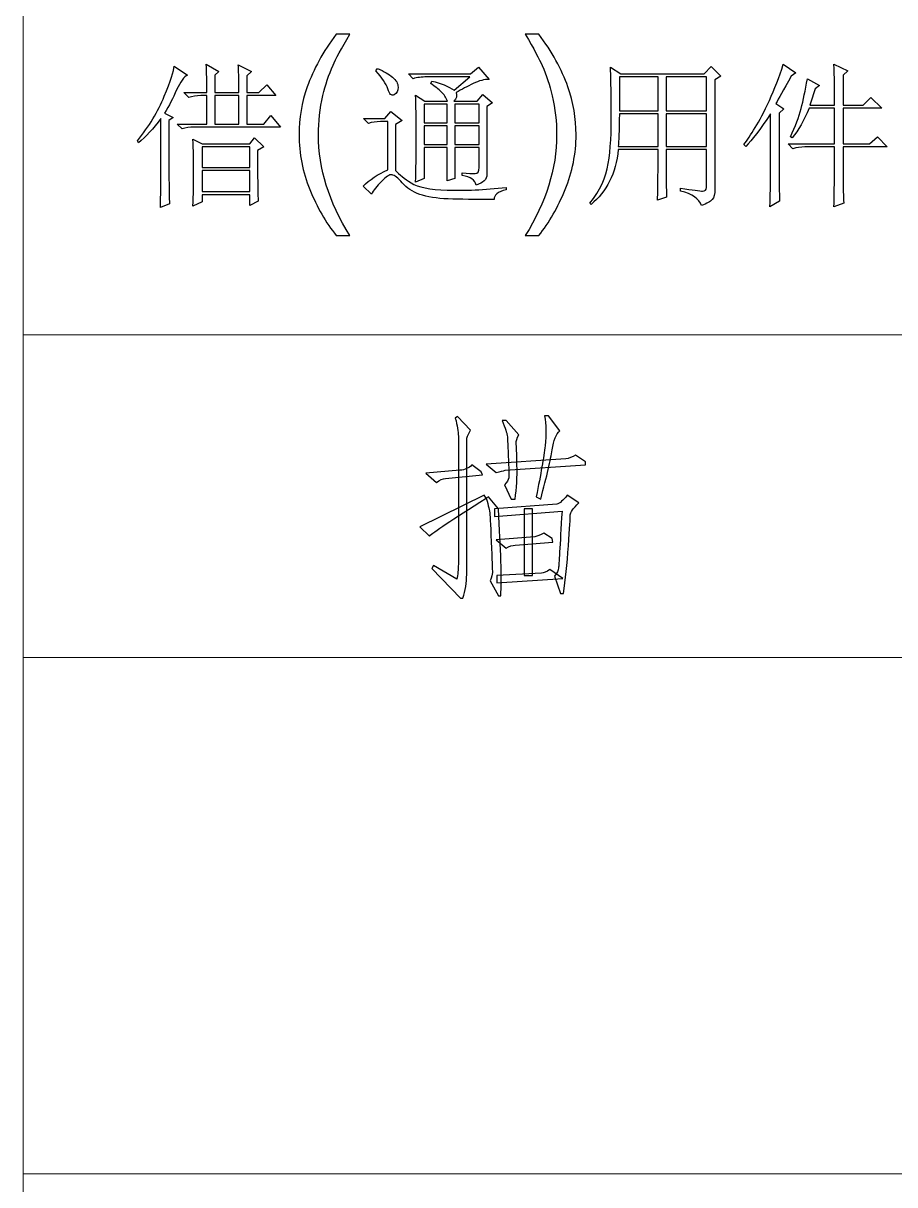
# Model space of a CAD drawing. Header units: millimetres. Extents: x 958 to 3026, y 447 to 1692.
# Drawn here: x 2216.3 to 2264.8, y 741.6 to 806.3 of the extents above; entities that cross this region are included whole.
import ezdxf

# ---------------------------------------------------------------- set-up
doc = ezdxf.new("R2010")
doc.units = ezdxf.units.MM
doc.layers.add('layer 1', color=7, linetype='Continuous')

msp = doc.modelspace()

# ---------------------------------------------------------------- linework, layer by layer
at = {"layer": 'layer 1', "color": 1, "lineweight": 9}
for points in [[(2216.288, 1558.138), (2216.288, 1558.138), (2216.288, 490.649), (2216.288, 490.649)], [(2312.676, 788.971), (2312.676, 788.971), (2216.288, 788.971), (2216.288, 788.971)], [(2312.676, 770.999), (2312.676, 770.999), (2216.288, 770.999), (2216.288, 770.999)], [(2312.676, 742.246), (2312.676, 742.246), (2216.288, 742.246), (2216.288, 742.246)]]:
    msp.add_open_spline(points, degree=3, dxfattribs=at)
at = {"layer": 'layer 1', "color": 1}
for points, knots in [([(2233.712, 794.501), (2233.132, 795.232), (2232.641, 796.09), (2232.241, 797.07), (2232.241, 797.07), (2231.84, 798.053), (2231.639, 799.068), (2231.639, 800.12), (2231.639, 800.12), (2231.639, 801.047), (2231.788, 801.934), (2232.089, 802.783), (2232.089, 802.783), (2232.44, 803.768), (2232.98, 804.748), (2233.712, 805.725), (2233.712, 805.725), (2233.712, 805.725), (2234.465, 805.725), (2234.465, 805.725), (2234.465, 805.725), (2233.995, 804.916), (2233.684, 804.338), (2233.532, 803.991), (2233.532, 803.991), (2233.293, 803.455), (2233.108, 802.893), (2232.97, 802.309), (2232.97, 802.309), (2232.803, 801.581), (2232.719, 800.85), (2232.719, 800.114), (2232.719, 800.114), (2232.719, 798.24), (2233.301, 796.371), (2234.465, 794.501), (2234.465, 794.501), (2234.465, 794.501), (2233.712, 794.501), (2233.712, 794.501)], [0, 0, 0, 0, 0.1, 0.1, 0.1, 0.1, 0.2, 0.2, 0.2, 0.2, 0.3, 0.3, 0.3, 0.3, 0.4, 0.4, 0.4, 0.4, 0.5, 0.5, 0.5, 0.5, 0.6, 0.6, 0.6, 0.6, 0.7, 0.7, 0.7, 0.7, 0.8, 0.8, 0.8, 0.8, 0.9, 0.9, 0.9, 0.9, 1, 1, 1, 1]), ([(2244.986, 794.501), (2244.986, 794.501), (2244.232, 794.501), (2244.232, 794.501), (2244.232, 794.501), (2245.396, 796.371), (2245.978, 798.24), (2245.978, 800.114), (2245.978, 800.114), (2245.978, 800.846), (2245.894, 801.571), (2245.727, 802.293), (2245.727, 802.293), (2245.596, 802.875), (2245.41, 803.437), (2245.173, 803.973), (2245.173, 803.973), (2245.022, 804.324), (2244.709, 804.908), (2244.232, 805.725), (2244.232, 805.725), (2244.232, 805.725), (2244.986, 805.725), (2244.986, 805.725), (2244.986, 805.725), (2245.717, 804.748), (2246.259, 803.768), (2246.61, 802.783), (2246.61, 802.783), (2246.909, 801.934), (2247.059, 801.047), (2247.059, 800.12), (2247.059, 800.12), (2247.059, 799.068), (2246.857, 798.053), (2246.455, 797.07), (2246.455, 797.07), (2246.052, 796.09), (2245.562, 795.232), (2244.986, 794.501)], [0, 0, 0, 0, 0.1, 0.1, 0.1, 0.1, 0.2, 0.2, 0.2, 0.2, 0.3, 0.3, 0.3, 0.3, 0.4, 0.4, 0.4, 0.4, 0.5, 0.5, 0.5, 0.5, 0.6, 0.6, 0.6, 0.6, 0.7, 0.7, 0.7, 0.7, 0.8, 0.8, 0.8, 0.8, 0.9, 0.9, 0.9, 0.9, 1, 1, 1, 1]), ([(2224.625, 801.089), (2224.625, 801.089), (2224.154, 801.324), (2224.154, 801.324), (2224.154, 801.324), (2224.401, 801.727), (2224.625, 802.159), (2224.827, 802.618), (2224.827, 802.618), (2225.028, 803.079), (2225.23, 803.353), (2225.433, 803.444), (2225.433, 803.444), (2225.433, 803.444), (2224.692, 803.948), (2224.692, 803.948), (2224.692, 803.948), (2224.669, 803.679), (2224.485, 803.118), (2224.137, 802.265), (2224.137, 802.265), (2223.789, 801.414), (2223.291, 800.584), (2222.64, 799.777), (2222.64, 799.777), (2222.64, 799.777), (2222.707, 799.677), (2222.707, 799.677), (2222.707, 799.677), (2223.112, 800.012), (2223.527, 800.46), (2223.952, 801.021), (2223.952, 801.021), (2223.952, 801.021), (2223.952, 797.725), (2223.952, 797.725), (2223.952, 797.725), (2223.952, 797.366), (2223.942, 796.816), (2223.919, 796.077), (2223.919, 796.077), (2223.919, 796.077), (2224.424, 796.278), (2224.424, 796.278), (2224.424, 796.278), (2224.401, 797.354), (2224.389, 798.139), (2224.389, 798.633), (2224.389, 798.633), (2224.389, 798.633), (2224.389, 800.921), (2224.389, 800.921), (2224.389, 800.921), (2224.389, 800.921), (2224.625, 801.089), (2224.625, 801.089)], [0, 0, 0, 0, 0.071429, 0.071429, 0.071429, 0.071429, 0.142857, 0.142857, 0.142857, 0.142857, 0.214286, 0.214286, 0.214286, 0.214286, 0.285714, 0.285714, 0.285714, 0.285714, 0.357143, 0.357143, 0.357143, 0.357143, 0.428571, 0.428571, 0.428571, 0.428571, 0.5, 0.5, 0.5, 0.5, 0.571429, 0.571429, 0.571429, 0.571429, 0.642857, 0.642857, 0.642857, 0.642857, 0.714286, 0.714286, 0.714286, 0.714286, 0.785714, 0.785714, 0.785714, 0.785714, 0.857143, 0.857143, 0.857143, 0.857143, 0.928571, 0.928571, 0.928571, 0.928571, 1, 1, 1, 1]), ([(2226.509, 802.468), (2226.509, 802.468), (2225.23, 802.468), (2225.23, 802.468), (2225.23, 802.468), (2225.23, 802.468), (2225.5, 802.198), (2225.5, 802.198), (2225.5, 802.198), (2225.701, 802.265), (2225.925, 802.3), (2226.172, 802.3), (2226.172, 802.3), (2226.172, 802.3), (2226.509, 802.3), (2226.509, 802.3), (2226.509, 802.3), (2226.509, 802.3), (2226.509, 800.718), (2226.509, 800.718), (2226.509, 800.718), (2226.509, 800.718), (2224.86, 800.718), (2224.86, 800.718), (2224.86, 800.718), (2224.86, 800.718), (2225.13, 800.45), (2225.13, 800.45), (2225.13, 800.45), (2225.331, 800.518), (2225.556, 800.55), (2225.803, 800.55), (2225.803, 800.55), (2225.803, 800.55), (2230.612, 800.55), (2230.612, 800.55), (2230.612, 800.55), (2230.612, 800.55), (2230.074, 801.189), (2230.074, 801.189), (2230.074, 801.189), (2230.074, 801.189), (2229.671, 800.718), (2229.671, 800.718), (2229.671, 800.718), (2229.671, 800.718), (2228.729, 800.718), (2228.729, 800.718), (2228.729, 800.718), (2228.729, 800.718), (2228.729, 802.3), (2228.729, 802.3), (2228.729, 802.3), (2228.729, 802.3), (2230.344, 802.3), (2230.344, 802.3), (2230.344, 802.3), (2230.344, 802.3), (2229.839, 802.906), (2229.839, 802.906), (2229.839, 802.906), (2229.839, 802.906), (2229.401, 802.468), (2229.401, 802.468), (2229.401, 802.468), (2229.401, 802.468), (2228.729, 802.468), (2228.729, 802.468), (2228.729, 802.468), (2228.729, 802.468), (2228.729, 803.409), (2228.729, 803.409), (2228.729, 803.409), (2228.729, 803.409), (2228.998, 803.645), (2228.998, 803.645), (2228.998, 803.645), (2228.998, 803.645), (2228.257, 804.015), (2228.257, 804.015), (2228.257, 804.015), (2228.28, 803.768), (2228.292, 803.253), (2228.292, 802.468), (2228.292, 802.468), (2228.292, 802.468), (2226.945, 802.468), (2226.945, 802.468), (2226.945, 802.468), (2226.945, 802.468), (2226.945, 803.444), (2226.945, 803.444), (2226.945, 803.444), (2226.945, 803.444), (2227.181, 803.645), (2227.181, 803.645), (2227.181, 803.645), (2227.181, 803.645), (2226.475, 804.048), (2226.475, 804.048), (2226.475, 804.048), (2226.498, 803.6), (2226.509, 803.074), (2226.509, 802.468)], [0, 0, 0, 0, 0.038462, 0.038462, 0.038462, 0.038462, 0.076923, 0.076923, 0.076923, 0.076923, 0.115385, 0.115385, 0.115385, 0.115385, 0.153846, 0.153846, 0.153846, 0.153846, 0.192308, 0.192308, 0.192308, 0.192308, 0.230769, 0.230769, 0.230769, 0.230769, 0.269231, 0.269231, 0.269231, 0.269231, 0.307692, 0.307692, 0.307692, 0.307692, 0.346154, 0.346154, 0.346154, 0.346154, 0.384615, 0.384615, 0.384615, 0.384615, 0.423077, 0.423077, 0.423077, 0.423077, 0.461538, 0.461538, 0.461538, 0.461538, 0.5, 0.5, 0.5, 0.5, 0.538462, 0.538462, 0.538462, 0.538462, 0.576923, 0.576923, 0.576923, 0.576923, 0.615385, 0.615385, 0.615385, 0.615385, 0.653846, 0.653846, 0.653846, 0.653846, 0.692308, 0.692308, 0.692308, 0.692308, 0.730769, 0.730769, 0.730769, 0.730769, 0.769231, 0.769231, 0.769231, 0.769231, 0.807692, 0.807692, 0.807692, 0.807692, 0.846154, 0.846154, 0.846154, 0.846154, 0.884615, 0.884615, 0.884615, 0.884615, 0.923077, 0.923077, 0.923077, 0.923077, 0.961538, 0.961538, 0.961538, 0.961538, 1, 1, 1, 1]), ([(2235.907, 803.679), (2236.265, 803.297), (2236.489, 802.961), (2236.58, 802.67), (2236.58, 802.67), (2236.669, 802.378), (2236.786, 802.271), (2236.933, 802.35), (2236.933, 802.35), (2237.079, 802.429), (2237.151, 802.568), (2237.151, 802.771), (2237.151, 802.771), (2237.151, 802.972), (2237.05, 803.157), (2236.848, 803.326), (2236.848, 803.326), (2236.647, 803.494), (2236.366, 803.656), (2236.007, 803.813), (2236.007, 803.813), (2236.007, 803.813), (2235.907, 803.679), (2235.907, 803.679)], [0, 0, 0, 0, 0.166667, 0.166667, 0.166667, 0.166667, 0.333333, 0.333333, 0.333333, 0.333333, 0.5, 0.5, 0.5, 0.5, 0.666667, 0.666667, 0.666667, 0.666667, 0.833333, 0.833333, 0.833333, 0.833333, 1, 1, 1, 1]), ([(2240.717, 797.994), (2240.717, 797.994), (2240.717, 797.86), (2240.717, 797.86), (2240.717, 797.86), (2241.188, 797.769), (2241.446, 797.59), (2241.491, 797.321), (2241.491, 797.321), (2241.894, 797.433), (2242.096, 797.636), (2242.096, 797.927), (2242.096, 797.927), (2242.096, 797.927), (2242.096, 801.694), (2242.096, 801.694), (2242.096, 801.694), (2242.096, 801.694), (2242.399, 801.895), (2242.399, 801.895), (2242.399, 801.895), (2242.399, 801.895), (2241.861, 802.367), (2241.861, 802.367), (2241.861, 802.367), (2241.861, 802.367), (2241.558, 801.997), (2241.558, 801.997), (2241.558, 801.997), (2241.558, 801.997), (2240.247, 801.997), (2240.247, 801.997), (2240.247, 801.997), (2240.403, 802.132), (2240.447, 802.288), (2240.38, 802.468), (2240.38, 802.468), (2240.694, 802.647), (2241.014, 802.815), (2241.339, 802.972), (2241.339, 802.972), (2241.664, 803.129), (2241.962, 803.208), (2242.23, 803.208), (2242.23, 803.208), (2242.23, 803.208), (2241.626, 803.88), (2241.626, 803.88), (2241.626, 803.88), (2241.626, 803.88), (2241.188, 803.51), (2241.188, 803.51), (2241.188, 803.51), (2241.188, 803.51), (2237.723, 803.51), (2237.723, 803.51), (2237.723, 803.51), (2237.723, 803.51), (2237.992, 803.242), (2237.992, 803.242), (2237.992, 803.242), (2238.194, 803.309), (2238.453, 803.342), (2238.765, 803.342), (2238.765, 803.342), (2238.765, 803.342), (2241.153, 803.342), (2241.153, 803.342), (2241.153, 803.342), (2241.153, 803.342), (2240.279, 802.603), (2240.279, 802.603), (2240.279, 802.603), (2239.944, 802.827), (2239.529, 802.995), (2239.035, 803.106), (2239.035, 803.106), (2239.035, 803.106), (2238.968, 802.972), (2238.968, 802.972), (2238.968, 802.972), (2239.215, 802.815), (2239.411, 802.665), (2239.556, 802.518), (2239.556, 802.518), (2239.702, 802.372), (2239.82, 802.198), (2239.909, 801.997), (2239.909, 801.997), (2239.909, 801.997), (2238.632, 801.997), (2238.632, 801.997), (2238.632, 801.997), (2238.632, 801.997), (2238.127, 802.333), (2238.127, 802.333), (2238.127, 802.333), (2238.15, 801.818), (2238.16, 801.044), (2238.16, 800.012), (2238.16, 800.012), (2238.16, 798.98), (2238.15, 798.139), (2238.127, 797.489), (2238.127, 797.489), (2238.127, 797.489), (2238.597, 797.692), (2238.597, 797.692), (2238.597, 797.692), (2238.597, 797.692), (2238.597, 799.407), (2238.597, 799.407), (2238.597, 799.407), (2238.597, 799.407), (2239.876, 799.407), (2239.876, 799.407), (2239.876, 799.407), (2239.876, 799.407), (2239.876, 797.557), (2239.876, 797.557), (2239.876, 797.557), (2239.876, 797.557), (2240.313, 797.692), (2240.313, 797.692), (2240.313, 797.692), (2240.313, 797.692), (2240.313, 799.407), (2240.313, 799.407), (2240.313, 799.407), (2240.313, 799.407), (2241.659, 799.407), (2241.659, 799.407), (2241.659, 799.407), (2241.659, 799.407), (2241.659, 798.297), (2241.659, 798.297), (2241.659, 798.297), (2241.659, 798.072), (2241.585, 797.96), (2241.441, 797.96), (2241.441, 797.96), (2241.294, 797.96), (2241.053, 797.972), (2240.717, 797.994)], [0, 0, 0, 0, 0.027778, 0.027778, 0.027778, 0.027778, 0.055556, 0.055556, 0.055556, 0.055556, 0.083333, 0.083333, 0.083333, 0.083333, 0.111111, 0.111111, 0.111111, 0.111111, 0.138889, 0.138889, 0.138889, 0.138889, 0.166667, 0.166667, 0.166667, 0.166667, 0.194444, 0.194444, 0.194444, 0.194444, 0.222222, 0.222222, 0.222222, 0.222222, 0.25, 0.25, 0.25, 0.25, 0.277778, 0.277778, 0.277778, 0.277778, 0.305556, 0.305556, 0.305556, 0.305556, 0.333333, 0.333333, 0.333333, 0.333333, 0.361111, 0.361111, 0.361111, 0.361111, 0.388889, 0.388889, 0.388889, 0.388889, 0.416667, 0.416667, 0.416667, 0.416667, 0.444444, 0.444444, 0.444444, 0.444444, 0.472222, 0.472222, 0.472222, 0.472222, 0.5, 0.5, 0.5, 0.5, 0.527778, 0.527778, 0.527778, 0.527778, 0.555556, 0.555556, 0.555556, 0.555556, 0.583333, 0.583333, 0.583333, 0.583333, 0.611111, 0.611111, 0.611111, 0.611111, 0.638889, 0.638889, 0.638889, 0.638889, 0.666667, 0.666667, 0.666667, 0.666667, 0.694444, 0.694444, 0.694444, 0.694444, 0.722222, 0.722222, 0.722222, 0.722222, 0.75, 0.75, 0.75, 0.75, 0.777778, 0.777778, 0.777778, 0.777778, 0.805556, 0.805556, 0.805556, 0.805556, 0.833333, 0.833333, 0.833333, 0.833333, 0.861111, 0.861111, 0.861111, 0.861111, 0.888889, 0.888889, 0.888889, 0.888889, 0.916667, 0.916667, 0.916667, 0.916667, 0.944444, 0.944444, 0.944444, 0.944444, 0.972222, 0.972222, 0.972222, 0.972222, 1, 1, 1, 1]), ([(2252.873, 797.153), (2252.873, 797.153), (2252.873, 796.985), (2252.873, 796.985), (2252.873, 796.985), (2253.523, 796.828), (2253.916, 796.559), (2254.05, 796.178), (2254.05, 796.178), (2254.341, 796.289), (2254.538, 796.402), (2254.638, 796.513), (2254.638, 796.513), (2254.74, 796.627), (2254.79, 796.816), (2254.79, 797.086), (2254.79, 797.086), (2254.79, 797.086), (2254.79, 803.174), (2254.79, 803.174), (2254.79, 803.174), (2254.79, 803.174), (2255.126, 803.376), (2255.126, 803.376), (2255.126, 803.376), (2255.126, 803.376), (2254.588, 803.914), (2254.588, 803.914), (2254.588, 803.914), (2254.588, 803.914), (2254.185, 803.51), (2254.185, 803.51), (2254.185, 803.51), (2254.185, 803.51), (2249.543, 803.51), (2249.543, 803.51), (2249.543, 803.51), (2249.543, 803.51), (2248.971, 803.88), (2248.971, 803.88), (2248.971, 803.88), (2248.994, 803.454), (2249.011, 802.647), (2249.021, 801.459), (2249.021, 801.459), (2249.032, 800.271), (2248.977, 799.289), (2248.853, 798.515), (2248.853, 798.515), (2248.73, 797.742), (2248.388, 797.007), (2247.827, 796.312), (2247.827, 796.312), (2247.827, 796.312), (2247.894, 796.245), (2247.894, 796.245), (2247.894, 796.245), (2248.77, 796.94), (2249.274, 797.96), (2249.409, 799.306), (2249.409, 799.306), (2249.409, 799.306), (2251.629, 799.306), (2251.629, 799.306), (2251.629, 799.306), (2251.629, 798.7), (2251.617, 797.759), (2251.594, 796.48), (2251.594, 796.48), (2251.594, 796.48), (2252.099, 796.648), (2252.099, 796.648), (2252.099, 796.648), (2252.077, 796.963), (2252.067, 797.848), (2252.067, 799.306), (2252.067, 799.306), (2252.067, 799.306), (2254.32, 799.306), (2254.32, 799.306), (2254.32, 799.306), (2254.32, 799.306), (2254.32, 797.187), (2254.32, 797.187), (2254.32, 797.187), (2254.32, 797.052), (2254.246, 796.985), (2254.1, 796.985), (2254.1, 796.985), (2253.955, 796.985), (2253.546, 797.042), (2252.873, 797.153)], [0, 0, 0, 0, 0.043478, 0.043478, 0.043478, 0.043478, 0.086957, 0.086957, 0.086957, 0.086957, 0.130435, 0.130435, 0.130435, 0.130435, 0.173913, 0.173913, 0.173913, 0.173913, 0.217391, 0.217391, 0.217391, 0.217391, 0.26087, 0.26087, 0.26087, 0.26087, 0.304348, 0.304348, 0.304348, 0.304348, 0.347826, 0.347826, 0.347826, 0.347826, 0.391304, 0.391304, 0.391304, 0.391304, 0.434783, 0.434783, 0.434783, 0.434783, 0.478261, 0.478261, 0.478261, 0.478261, 0.521739, 0.521739, 0.521739, 0.521739, 0.565217, 0.565217, 0.565217, 0.565217, 0.608696, 0.608696, 0.608696, 0.608696, 0.652174, 0.652174, 0.652174, 0.652174, 0.695652, 0.695652, 0.695652, 0.695652, 0.73913, 0.73913, 0.73913, 0.73913, 0.782609, 0.782609, 0.782609, 0.782609, 0.826087, 0.826087, 0.826087, 0.826087, 0.869565, 0.869565, 0.869565, 0.869565, 0.913043, 0.913043, 0.913043, 0.913043, 0.956522, 0.956522, 0.956522, 0.956522, 1, 1, 1, 1]), ([(2257.851, 796.11), (2257.851, 796.11), (2258.39, 796.413), (2258.39, 796.413), (2258.39, 796.413), (2258.367, 796.951), (2258.355, 797.422), (2258.355, 797.827), (2258.355, 797.827), (2258.355, 797.827), (2258.355, 801.324), (2258.355, 801.324), (2258.355, 801.324), (2258.355, 801.324), (2258.625, 801.559), (2258.625, 801.559), (2258.625, 801.559), (2258.625, 801.559), (2258.187, 801.862), (2258.187, 801.862), (2258.187, 801.862), (2258.322, 802.109), (2258.602, 802.613), (2259.028, 803.376), (2259.028, 803.376), (2259.028, 803.376), (2259.298, 803.577), (2259.298, 803.577), (2259.298, 803.577), (2259.298, 803.577), (2258.591, 804.048), (2258.591, 804.048), (2258.591, 804.048), (2258.367, 803.33), (2258.109, 802.659), (2257.817, 802.03), (2257.817, 802.03), (2257.526, 801.403), (2257.263, 800.898), (2257.028, 800.518), (2257.028, 800.518), (2256.791, 800.136), (2256.584, 799.822), (2256.405, 799.575), (2256.405, 799.575), (2256.405, 799.575), (2256.505, 799.474), (2256.505, 799.474), (2256.505, 799.474), (2256.843, 799.81), (2257.302, 800.416), (2257.885, 801.291), (2257.885, 801.291), (2257.885, 801.291), (2257.885, 797.725), (2257.885, 797.725), (2257.885, 797.725), (2257.885, 797.344), (2257.873, 796.806), (2257.851, 796.11)], [0, 0, 0, 0, 0.066667, 0.066667, 0.066667, 0.066667, 0.133333, 0.133333, 0.133333, 0.133333, 0.2, 0.2, 0.2, 0.2, 0.266667, 0.266667, 0.266667, 0.266667, 0.333333, 0.333333, 0.333333, 0.333333, 0.4, 0.4, 0.4, 0.4, 0.466667, 0.466667, 0.466667, 0.466667, 0.533333, 0.533333, 0.533333, 0.533333, 0.6, 0.6, 0.6, 0.6, 0.666667, 0.666667, 0.666667, 0.666667, 0.733333, 0.733333, 0.733333, 0.733333, 0.8, 0.8, 0.8, 0.8, 0.866667, 0.866667, 0.866667, 0.866667, 0.933333, 0.933333, 0.933333, 0.933333, 1, 1, 1, 1]), ([(2261.451, 801.762), (2261.451, 801.762), (2260.072, 801.762), (2260.072, 801.762), (2260.072, 801.762), (2260.161, 802.075), (2260.261, 802.378), (2260.375, 802.67), (2260.375, 802.67), (2260.375, 802.67), (2260.61, 802.871), (2260.61, 802.871), (2260.61, 802.871), (2260.61, 802.871), (2259.937, 803.242), (2259.937, 803.242), (2259.937, 803.242), (2259.825, 802.591), (2259.707, 802.036), (2259.584, 801.577), (2259.584, 801.577), (2259.46, 801.116), (2259.264, 800.595), (2258.995, 800.012), (2258.995, 800.012), (2258.995, 800.012), (2259.096, 799.945), (2259.096, 799.945), (2259.096, 799.945), (2259.432, 800.371), (2259.746, 800.921), (2260.037, 801.594), (2260.037, 801.594), (2260.037, 801.594), (2261.451, 801.594), (2261.451, 801.594), (2261.451, 801.594), (2261.451, 801.594), (2261.451, 799.609), (2261.451, 799.609), (2261.451, 799.609), (2261.451, 799.609), (2258.86, 799.609), (2258.86, 799.609), (2258.86, 799.609), (2258.86, 799.609), (2259.129, 799.339), (2259.129, 799.339), (2259.129, 799.339), (2259.331, 799.407), (2259.555, 799.441), (2259.802, 799.441), (2259.802, 799.441), (2259.802, 799.441), (2261.451, 799.441), (2261.451, 799.441), (2261.451, 799.441), (2261.451, 798.319), (2261.439, 797.209), (2261.416, 796.11), (2261.416, 796.11), (2261.416, 796.11), (2261.955, 796.312), (2261.955, 796.312), (2261.955, 796.312), (2261.933, 796.671), (2261.922, 797.713), (2261.922, 799.441), (2261.922, 799.441), (2261.922, 799.441), (2264.377, 799.441), (2264.377, 799.441), (2264.377, 799.441), (2264.377, 799.441), (2263.839, 800.012), (2263.839, 800.012), (2263.839, 800.012), (2263.839, 800.012), (2263.401, 799.609), (2263.401, 799.609), (2263.401, 799.609), (2263.401, 799.609), (2261.922, 799.609), (2261.922, 799.609), (2261.922, 799.609), (2261.922, 799.609), (2261.922, 801.594), (2261.922, 801.594), (2261.922, 801.594), (2261.922, 801.594), (2264.074, 801.594), (2264.074, 801.594), (2264.074, 801.594), (2264.074, 801.594), (2263.469, 802.198), (2263.469, 802.198), (2263.469, 802.198), (2263.469, 802.198), (2263.031, 801.762), (2263.031, 801.762), (2263.031, 801.762), (2263.031, 801.762), (2261.922, 801.762), (2261.922, 801.762), (2261.922, 801.762), (2261.922, 801.762), (2261.922, 803.444), (2261.922, 803.444), (2261.922, 803.444), (2261.922, 803.444), (2262.19, 803.679), (2262.19, 803.679), (2262.19, 803.679), (2262.19, 803.679), (2261.416, 804.048), (2261.416, 804.048), (2261.416, 804.048), (2261.439, 803.376), (2261.451, 802.613), (2261.451, 801.762)], [0, 0, 0, 0, 0.033333, 0.033333, 0.033333, 0.033333, 0.066667, 0.066667, 0.066667, 0.066667, 0.1, 0.1, 0.1, 0.1, 0.133333, 0.133333, 0.133333, 0.133333, 0.166667, 0.166667, 0.166667, 0.166667, 0.2, 0.2, 0.2, 0.2, 0.233333, 0.233333, 0.233333, 0.233333, 0.266667, 0.266667, 0.266667, 0.266667, 0.3, 0.3, 0.3, 0.3, 0.333333, 0.333333, 0.333333, 0.333333, 0.366667, 0.366667, 0.366667, 0.366667, 0.4, 0.4, 0.4, 0.4, 0.433333, 0.433333, 0.433333, 0.433333, 0.466667, 0.466667, 0.466667, 0.466667, 0.5, 0.5, 0.5, 0.5, 0.533333, 0.533333, 0.533333, 0.533333, 0.566667, 0.566667, 0.566667, 0.566667, 0.6, 0.6, 0.6, 0.6, 0.633333, 0.633333, 0.633333, 0.633333, 0.666667, 0.666667, 0.666667, 0.666667, 0.7, 0.7, 0.7, 0.7, 0.733333, 0.733333, 0.733333, 0.733333, 0.766667, 0.766667, 0.766667, 0.766667, 0.8, 0.8, 0.8, 0.8, 0.833333, 0.833333, 0.833333, 0.833333, 0.866667, 0.866667, 0.866667, 0.866667, 0.9, 0.9, 0.9, 0.9, 0.933333, 0.933333, 0.933333, 0.933333, 0.966667, 0.966667, 0.966667, 0.966667, 1, 1, 1, 1]), ([(2249.476, 803.342), (2249.476, 803.342), (2251.629, 803.342), (2251.629, 803.342), (2251.629, 803.342), (2251.629, 803.342), (2251.629, 801.459), (2251.629, 801.459), (2251.629, 801.459), (2251.629, 801.459), (2249.476, 801.459), (2249.476, 801.459), (2249.476, 801.459), (2249.476, 801.459), (2249.476, 803.342), (2249.476, 803.342)], [0, 0, 0, 0, 0.25, 0.25, 0.25, 0.25, 0.5, 0.5, 0.5, 0.5, 0.75, 0.75, 0.75, 0.75, 1, 1, 1, 1]), ([(2252.067, 803.342), (2252.067, 803.342), (2254.32, 803.342), (2254.32, 803.342), (2254.32, 803.342), (2254.32, 803.342), (2254.32, 801.459), (2254.32, 801.459), (2254.32, 801.459), (2254.32, 801.459), (2252.067, 801.459), (2252.067, 801.459), (2252.067, 801.459), (2252.067, 801.459), (2252.067, 803.342), (2252.067, 803.342)], [0, 0, 0, 0, 0.25, 0.25, 0.25, 0.25, 0.5, 0.5, 0.5, 0.5, 0.75, 0.75, 0.75, 0.75, 1, 1, 1, 1]), ([(2226.945, 802.3), (2226.945, 802.3), (2228.292, 802.3), (2228.292, 802.3), (2228.292, 802.3), (2228.292, 802.3), (2228.292, 800.718), (2228.292, 800.718), (2228.292, 800.718), (2228.292, 800.718), (2226.945, 800.718), (2226.945, 800.718), (2226.945, 800.718), (2226.945, 800.718), (2226.945, 802.3), (2226.945, 802.3)], [0, 0, 0, 0, 0.25, 0.25, 0.25, 0.25, 0.5, 0.5, 0.5, 0.5, 0.75, 0.75, 0.75, 0.75, 1, 1, 1, 1]), ([(2238.597, 801.829), (2238.597, 801.829), (2239.876, 801.829), (2239.876, 801.829), (2239.876, 801.829), (2239.876, 801.829), (2239.876, 800.786), (2239.876, 800.786), (2239.876, 800.786), (2239.876, 800.786), (2238.597, 800.786), (2238.597, 800.786), (2238.597, 800.786), (2238.597, 800.786), (2238.597, 801.829), (2238.597, 801.829)], [0, 0, 0, 0, 0.25, 0.25, 0.25, 0.25, 0.5, 0.5, 0.5, 0.5, 0.75, 0.75, 0.75, 0.75, 1, 1, 1, 1]), ([(2240.313, 801.829), (2240.313, 801.829), (2241.659, 801.829), (2241.659, 801.829), (2241.659, 801.829), (2241.659, 801.829), (2241.659, 800.786), (2241.659, 800.786), (2241.659, 800.786), (2241.659, 800.786), (2240.313, 800.786), (2240.313, 800.786), (2240.313, 800.786), (2240.313, 800.786), (2240.313, 801.829), (2240.313, 801.829)], [0, 0, 0, 0, 0.25, 0.25, 0.25, 0.25, 0.5, 0.5, 0.5, 0.5, 0.75, 0.75, 0.75, 0.75, 1, 1, 1, 1]), ([(2237.017, 798.128), (2237.017, 798.128), (2237.017, 800.685), (2237.017, 800.685), (2237.017, 800.685), (2237.017, 800.685), (2237.386, 800.921), (2237.386, 800.921), (2237.386, 800.921), (2237.386, 800.921), (2236.748, 801.424), (2236.748, 801.424), (2236.748, 801.424), (2236.748, 801.424), (2236.412, 801.021), (2236.412, 801.021), (2236.412, 801.021), (2236.412, 801.021), (2235.233, 801.021), (2235.233, 801.021), (2235.233, 801.021), (2235.233, 801.021), (2235.503, 800.753), (2235.503, 800.753), (2235.503, 800.753), (2235.706, 800.819), (2235.93, 800.853), (2236.176, 800.853), (2236.176, 800.853), (2236.176, 800.853), (2236.58, 800.853), (2236.58, 800.853), (2236.58, 800.853), (2236.58, 800.853), (2236.58, 798.162), (2236.58, 798.162), (2236.58, 798.162), (2236.018, 797.915), (2235.559, 797.613), (2235.201, 797.254), (2235.201, 797.254), (2235.201, 797.254), (2235.671, 796.816), (2235.671, 796.816), (2235.671, 796.816), (2235.783, 797.019), (2235.968, 797.254), (2236.227, 797.524), (2236.227, 797.524), (2236.484, 797.792), (2236.68, 797.915), (2236.815, 797.893), (2236.815, 797.893), (2236.95, 797.871), (2237.141, 797.719), (2237.386, 797.439), (2237.386, 797.439), (2237.633, 797.159), (2237.959, 796.945), (2238.362, 796.8), (2238.362, 796.8), (2238.765, 796.654), (2239.293, 796.571), (2239.944, 796.548), (2239.944, 796.548), (2240.594, 796.525), (2241.446, 796.513), (2242.5, 796.513), (2242.5, 796.513), (2242.477, 796.76), (2242.702, 796.94), (2243.173, 797.052), (2243.173, 797.052), (2243.173, 797.052), (2243.173, 797.187), (2243.173, 797.187), (2243.173, 797.187), (2241.962, 797.052), (2240.868, 797.001), (2239.892, 797.036), (2239.892, 797.036), (2238.918, 797.069), (2238.244, 797.204), (2237.874, 797.439), (2237.874, 797.439), (2237.504, 797.674), (2237.218, 797.904), (2237.017, 798.128)], [0, 0, 0, 0, 0.045455, 0.045455, 0.045455, 0.045455, 0.090909, 0.090909, 0.090909, 0.090909, 0.136364, 0.136364, 0.136364, 0.136364, 0.181818, 0.181818, 0.181818, 0.181818, 0.227273, 0.227273, 0.227273, 0.227273, 0.272727, 0.272727, 0.272727, 0.272727, 0.318182, 0.318182, 0.318182, 0.318182, 0.363636, 0.363636, 0.363636, 0.363636, 0.409091, 0.409091, 0.409091, 0.409091, 0.454545, 0.454545, 0.454545, 0.454545, 0.5, 0.5, 0.5, 0.5, 0.545455, 0.545455, 0.545455, 0.545455, 0.590909, 0.590909, 0.590909, 0.590909, 0.636364, 0.636364, 0.636364, 0.636364, 0.681818, 0.681818, 0.681818, 0.681818, 0.727273, 0.727273, 0.727273, 0.727273, 0.772727, 0.772727, 0.772727, 0.772727, 0.818182, 0.818182, 0.818182, 0.818182, 0.863636, 0.863636, 0.863636, 0.863636, 0.909091, 0.909091, 0.909091, 0.909091, 0.954545, 0.954545, 0.954545, 0.954545, 1, 1, 1, 1]), ([(2249.476, 801.291), (2249.476, 801.291), (2251.629, 801.291), (2251.629, 801.291), (2251.629, 801.291), (2251.629, 801.291), (2251.629, 799.474), (2251.629, 799.474), (2251.629, 799.474), (2251.629, 799.474), (2249.409, 799.474), (2249.409, 799.474), (2249.409, 799.474), (2249.432, 799.721), (2249.453, 800.327), (2249.476, 801.291)], [0, 0, 0, 0, 0.25, 0.25, 0.25, 0.25, 0.5, 0.5, 0.5, 0.5, 0.75, 0.75, 0.75, 0.75, 1, 1, 1, 1]), ([(2252.067, 801.291), (2252.067, 801.291), (2254.32, 801.291), (2254.32, 801.291), (2254.32, 801.291), (2254.32, 801.291), (2254.32, 799.474), (2254.32, 799.474), (2254.32, 799.474), (2254.32, 799.474), (2252.067, 799.474), (2252.067, 799.474), (2252.067, 799.474), (2252.067, 799.474), (2252.067, 801.291), (2252.067, 801.291)], [0, 0, 0, 0, 0.25, 0.25, 0.25, 0.25, 0.5, 0.5, 0.5, 0.5, 0.75, 0.75, 0.75, 0.75, 1, 1, 1, 1]), ([(2238.597, 800.618), (2238.597, 800.618), (2239.876, 800.618), (2239.876, 800.618), (2239.876, 800.618), (2239.876, 800.618), (2239.876, 799.575), (2239.876, 799.575), (2239.876, 799.575), (2239.876, 799.575), (2238.597, 799.575), (2238.597, 799.575), (2238.597, 799.575), (2238.597, 799.575), (2238.597, 800.618), (2238.597, 800.618)], [0, 0, 0, 0, 0.25, 0.25, 0.25, 0.25, 0.5, 0.5, 0.5, 0.5, 0.75, 0.75, 0.75, 0.75, 1, 1, 1, 1]), ([(2240.313, 800.618), (2240.313, 800.618), (2241.659, 800.618), (2241.659, 800.618), (2241.659, 800.618), (2241.659, 800.618), (2241.659, 799.575), (2241.659, 799.575), (2241.659, 799.575), (2241.659, 799.575), (2240.313, 799.575), (2240.313, 799.575), (2240.313, 799.575), (2240.313, 799.575), (2240.313, 800.618), (2240.313, 800.618)], [0, 0, 0, 0, 0.25, 0.25, 0.25, 0.25, 0.5, 0.5, 0.5, 0.5, 0.75, 0.75, 0.75, 0.75, 1, 1, 1, 1]), ([(2225.736, 796.144), (2225.736, 796.144), (2226.239, 796.38), (2226.239, 796.38), (2226.239, 796.38), (2226.239, 796.38), (2226.239, 796.783), (2226.239, 796.783), (2226.239, 796.783), (2226.239, 796.783), (2228.897, 796.783), (2228.897, 796.783), (2228.897, 796.783), (2228.897, 796.783), (2228.897, 796.178), (2228.897, 796.178), (2228.897, 796.178), (2228.897, 796.178), (2229.368, 796.413), (2229.368, 796.413), (2229.368, 796.413), (2229.345, 796.75), (2229.333, 797.456), (2229.333, 798.533), (2229.333, 798.533), (2229.333, 798.533), (2229.333, 799.239), (2229.333, 799.239), (2229.333, 799.239), (2229.333, 799.239), (2229.671, 799.441), (2229.671, 799.441), (2229.671, 799.441), (2229.671, 799.441), (2229.166, 799.945), (2229.166, 799.945), (2229.166, 799.945), (2229.166, 799.945), (2228.897, 799.609), (2228.897, 799.609), (2228.897, 799.609), (2228.897, 799.609), (2226.239, 799.609), (2226.239, 799.609), (2226.239, 799.609), (2226.239, 799.609), (2225.736, 799.877), (2225.736, 799.877), (2225.736, 799.877), (2225.757, 799.272), (2225.769, 798.656), (2225.769, 798.028), (2225.769, 798.028), (2225.769, 797.4), (2225.757, 796.772), (2225.736, 796.144)], [0, 0, 0, 0, 0.071429, 0.071429, 0.071429, 0.071429, 0.142857, 0.142857, 0.142857, 0.142857, 0.214286, 0.214286, 0.214286, 0.214286, 0.285714, 0.285714, 0.285714, 0.285714, 0.357143, 0.357143, 0.357143, 0.357143, 0.428571, 0.428571, 0.428571, 0.428571, 0.5, 0.5, 0.5, 0.5, 0.571429, 0.571429, 0.571429, 0.571429, 0.642857, 0.642857, 0.642857, 0.642857, 0.714286, 0.714286, 0.714286, 0.714286, 0.785714, 0.785714, 0.785714, 0.785714, 0.857143, 0.857143, 0.857143, 0.857143, 0.928571, 0.928571, 0.928571, 0.928571, 1, 1, 1, 1]), ([(2226.239, 799.441), (2226.239, 799.441), (2228.897, 799.441), (2228.897, 799.441), (2228.897, 799.441), (2228.897, 799.441), (2228.897, 798.297), (2228.897, 798.297), (2228.897, 798.297), (2228.897, 798.297), (2226.239, 798.297), (2226.239, 798.297), (2226.239, 798.297), (2226.239, 798.297), (2226.239, 799.441), (2226.239, 799.441)], [0, 0, 0, 0, 0.25, 0.25, 0.25, 0.25, 0.5, 0.5, 0.5, 0.5, 0.75, 0.75, 0.75, 0.75, 1, 1, 1, 1]), ([(2226.239, 798.128), (2226.239, 798.128), (2228.897, 798.128), (2228.897, 798.128), (2228.897, 798.128), (2228.897, 798.128), (2228.897, 796.951), (2228.897, 796.951), (2228.897, 796.951), (2228.897, 796.951), (2226.239, 796.951), (2226.239, 796.951), (2226.239, 796.951), (2226.239, 796.951), (2226.239, 798.128), (2226.239, 798.128)], [0, 0, 0, 0, 0.25, 0.25, 0.25, 0.25, 0.5, 0.5, 0.5, 0.5, 0.75, 0.75, 0.75, 0.75, 1, 1, 1, 1]), ([(2240.422, 775.365), (2240.477, 775.616), (2240.506, 775.899), (2240.506, 776.206), (2240.506, 776.206), (2240.506, 776.206), (2240.506, 783.324), (2240.506, 783.324), (2240.506, 783.324), (2240.506, 783.578), (2240.451, 783.915), (2240.337, 784.336), (2240.337, 784.336), (2240.337, 784.336), (2240.465, 784.42), (2240.465, 784.42), (2240.465, 784.42), (2240.465, 784.42), (2241.18, 783.662), (2241.18, 783.662), (2241.18, 783.662), (2241.04, 783.409), (2240.97, 783.227), (2240.97, 783.114), (2240.97, 783.114), (2240.97, 783.003), (2240.97, 780.503), (2240.97, 775.616), (2240.97, 775.616), (2240.97, 775.167), (2240.9, 774.732), (2240.76, 774.312), (2240.76, 774.312), (2240.76, 774.312), (2240.632, 774.312), (2240.632, 774.312), (2240.632, 774.312), (2240.632, 774.312), (2239.033, 775.954), (2239.033, 775.954), (2239.033, 775.954), (2239.033, 775.954), (2239.117, 776.123), (2239.117, 776.123), (2239.117, 776.123), (2239.117, 776.123), (2240.422, 775.365), (2240.422, 775.365)], [0, 0, 0, 0, 0.083333, 0.083333, 0.083333, 0.083333, 0.166667, 0.166667, 0.166667, 0.166667, 0.25, 0.25, 0.25, 0.25, 0.333333, 0.333333, 0.333333, 0.333333, 0.416667, 0.416667, 0.416667, 0.416667, 0.5, 0.5, 0.5, 0.5, 0.583333, 0.583333, 0.583333, 0.583333, 0.666667, 0.666667, 0.666667, 0.666667, 0.75, 0.75, 0.75, 0.75, 0.833333, 0.833333, 0.833333, 0.833333, 0.916667, 0.916667, 0.916667, 0.916667, 1, 1, 1, 1]), ([(2246.151, 783.619), (2245.953, 783.452), (2245.813, 783.099), (2245.729, 782.568), (2245.729, 782.568), (2245.644, 782.034), (2245.434, 781.121), (2245.098, 779.829), (2245.098, 779.829), (2245.098, 779.829), (2244.844, 779.955), (2244.844, 779.955), (2244.844, 779.955), (2245.098, 781.22), (2245.26, 782.167), (2245.33, 782.798), (2245.33, 782.798), (2245.4, 783.43), (2245.393, 783.986), (2245.308, 784.462), (2245.308, 784.462), (2245.308, 784.462), (2245.518, 784.462), (2245.518, 784.462), (2245.518, 784.462), (2245.518, 784.462), (2246.151, 783.619), (2246.151, 783.619)], [0, 0, 0, 0, 0.142857, 0.142857, 0.142857, 0.142857, 0.285714, 0.285714, 0.285714, 0.285714, 0.428571, 0.428571, 0.428571, 0.428571, 0.571429, 0.571429, 0.571429, 0.571429, 0.714286, 0.714286, 0.714286, 0.714286, 0.857143, 0.857143, 0.857143, 0.857143, 1, 1, 1, 1]), ([(2243.666, 779.829), (2243.666, 779.829), (2243.455, 779.829), (2243.455, 779.829), (2243.455, 779.829), (2243.455, 779.829), (2243.076, 780.628), (2243.076, 780.628), (2243.076, 780.628), (2243.216, 780.771), (2243.294, 780.896), (2243.308, 781.008), (2243.308, 781.008), (2243.32, 781.121), (2243.315, 781.527), (2243.286, 782.23), (2243.286, 782.23), (2243.258, 782.932), (2243.238, 783.324), (2243.223, 783.409), (2243.223, 783.409), (2243.209, 783.493), (2243.117, 783.761), (2242.948, 784.21), (2242.948, 784.21), (2242.948, 784.21), (2243.161, 784.21), (2243.161, 784.21), (2243.161, 784.21), (2243.161, 784.21), (2243.876, 783.409), (2243.876, 783.409), (2243.876, 783.409), (2243.764, 783.213), (2243.714, 783.051), (2243.728, 782.925), (2243.728, 782.925), (2243.743, 782.798), (2243.757, 782.399), (2243.77, 781.725), (2243.77, 781.725), (2243.784, 781.051), (2243.75, 780.418), (2243.666, 779.829)], [0, 0, 0, 0, 0.090909, 0.090909, 0.090909, 0.090909, 0.181818, 0.181818, 0.181818, 0.181818, 0.272727, 0.272727, 0.272727, 0.272727, 0.363636, 0.363636, 0.363636, 0.363636, 0.454545, 0.454545, 0.454545, 0.454545, 0.545455, 0.545455, 0.545455, 0.545455, 0.636364, 0.636364, 0.636364, 0.636364, 0.727273, 0.727273, 0.727273, 0.727273, 0.818182, 0.818182, 0.818182, 0.818182, 0.909091, 0.909091, 0.909091, 0.909091, 1, 1, 1, 1]), ([(2241.77, 781.346), (2241.77, 781.346), (2241.854, 781.177), (2241.854, 781.177), (2241.854, 781.177), (2241.854, 781.177), (2239.791, 780.966), (2239.791, 780.966), (2239.791, 780.966), (2239.649, 780.966), (2239.482, 780.896), (2239.284, 780.756), (2239.284, 780.756), (2239.284, 780.756), (2238.695, 781.261), (2238.695, 781.261), (2238.695, 781.261), (2238.695, 781.261), (2240.591, 781.43), (2240.591, 781.43), (2240.591, 781.43), (2240.871, 781.457), (2241.096, 781.556), (2241.265, 781.725), (2241.265, 781.725), (2241.265, 781.725), (2241.77, 781.346), (2241.77, 781.346)], [0, 0, 0, 0, 0.142857, 0.142857, 0.142857, 0.142857, 0.285714, 0.285714, 0.285714, 0.285714, 0.428571, 0.428571, 0.428571, 0.428571, 0.571429, 0.571429, 0.571429, 0.571429, 0.714286, 0.714286, 0.714286, 0.714286, 0.857143, 0.857143, 0.857143, 0.857143, 1, 1, 1, 1]), ([(2246.487, 782.061), (2246.656, 782.09), (2246.837, 782.16), (2247.035, 782.271), (2247.035, 782.271), (2247.035, 782.271), (2247.583, 781.894), (2247.583, 781.894), (2247.583, 781.894), (2247.583, 781.894), (2247.583, 781.725), (2247.583, 781.725), (2247.583, 781.725), (2247.583, 781.725), (2243.117, 781.43), (2243.117, 781.43), (2243.117, 781.43), (2243.006, 781.401), (2242.837, 781.36), (2242.612, 781.302), (2242.612, 781.302), (2242.612, 781.302), (2242.064, 781.766), (2242.064, 781.766), (2242.064, 781.766), (2242.064, 781.766), (2246.487, 782.061), (2246.487, 782.061)], [0, 0, 0, 0, 0.142857, 0.142857, 0.142857, 0.142857, 0.285714, 0.285714, 0.285714, 0.285714, 0.428571, 0.428571, 0.428571, 0.428571, 0.571429, 0.571429, 0.571429, 0.571429, 0.714286, 0.714286, 0.714286, 0.714286, 0.857143, 0.857143, 0.857143, 0.857143, 1, 1, 1, 1]), ([(2238.905, 777.766), (2238.905, 777.766), (2238.359, 778.271), (2238.359, 778.271), (2238.359, 778.271), (2238.359, 778.271), (2241.939, 780.039), (2241.939, 780.039), (2241.939, 780.039), (2241.939, 780.039), (2242.064, 779.872), (2242.064, 779.872), (2242.064, 779.872), (2240.127, 778.664), (2239.074, 777.962), (2238.905, 777.766)], [0, 0, 0, 0, 0.25, 0.25, 0.25, 0.25, 0.5, 0.5, 0.5, 0.5, 0.75, 0.75, 0.75, 0.75, 1, 1, 1, 1]), ([(2242.064, 779.872), (2242.064, 779.872), (2242.192, 779.955), (2242.192, 779.955), (2242.192, 779.955), (2242.192, 779.955), (2242.738, 779.281), (2242.738, 779.281), (2242.738, 779.281), (2242.878, 777.007), (2242.922, 775.392), (2242.866, 774.437), (2242.866, 774.437), (2242.866, 774.437), (2242.738, 774.437), (2242.738, 774.437), (2242.738, 774.437), (2242.738, 774.437), (2242.275, 775.28), (2242.275, 775.28), (2242.275, 775.28), (2242.359, 775.476), (2242.402, 775.631), (2242.402, 775.744), (2242.402, 775.744), (2242.402, 775.855), (2242.381, 776.425), (2242.339, 777.449), (2242.339, 777.449), (2242.296, 778.474), (2242.267, 779.022), (2242.255, 779.092), (2242.255, 779.092), (2242.24, 779.162), (2242.178, 779.423), (2242.064, 779.872)], [0, 0, 0, 0, 0.111111, 0.111111, 0.111111, 0.111111, 0.222222, 0.222222, 0.222222, 0.222222, 0.333333, 0.333333, 0.333333, 0.333333, 0.444444, 0.444444, 0.444444, 0.444444, 0.555556, 0.555556, 0.555556, 0.555556, 0.666667, 0.666667, 0.666667, 0.666667, 0.777778, 0.777778, 0.777778, 0.777778, 0.888889, 0.888889, 0.888889, 0.888889, 1, 1, 1, 1]), ([(2242.528, 779.281), (2242.528, 779.281), (2245.982, 779.534), (2245.982, 779.534), (2245.982, 779.534), (2246.151, 779.59), (2246.347, 779.759), (2246.571, 780.039), (2246.571, 780.039), (2246.571, 780.039), (2247.204, 779.619), (2247.204, 779.619), (2247.204, 779.619), (2246.895, 779.309), (2246.74, 779.085), (2246.74, 778.945), (2246.74, 778.945), (2246.74, 778.804), (2246.704, 778.227), (2246.634, 777.218), (2246.634, 777.218), (2246.564, 776.206), (2246.473, 775.322), (2246.361, 774.563), (2246.361, 774.563), (2246.361, 774.563), (2246.192, 774.563), (2246.192, 774.563), (2246.192, 774.563), (2246.192, 774.563), (2245.856, 775.532), (2245.856, 775.532), (2245.856, 775.532), (2245.996, 775.701), (2246.074, 775.855), (2246.086, 775.995), (2246.086, 775.995), (2246.101, 776.136), (2246.163, 777.189), (2246.277, 779.155), (2246.277, 779.155), (2246.277, 779.155), (2242.528, 778.86), (2242.528, 778.86), (2242.528, 778.86), (2242.528, 778.86), (2242.528, 779.281), (2242.528, 779.281)], [0, 0, 0, 0, 0.083333, 0.083333, 0.083333, 0.083333, 0.166667, 0.166667, 0.166667, 0.166667, 0.25, 0.25, 0.25, 0.25, 0.333333, 0.333333, 0.333333, 0.333333, 0.416667, 0.416667, 0.416667, 0.416667, 0.5, 0.5, 0.5, 0.5, 0.583333, 0.583333, 0.583333, 0.583333, 0.666667, 0.666667, 0.666667, 0.666667, 0.75, 0.75, 0.75, 0.75, 0.833333, 0.833333, 0.833333, 0.833333, 0.916667, 0.916667, 0.916667, 0.916667, 1, 1, 1, 1]), ([(2244.634, 779.281), (2244.634, 779.281), (2244.634, 775.575), (2244.634, 775.575), (2244.634, 775.575), (2244.634, 775.575), (2244.171, 775.575), (2244.171, 775.575), (2244.171, 775.575), (2244.171, 775.575), (2244.171, 779.281), (2244.171, 779.281), (2244.171, 779.281), (2244.171, 779.281), (2244.634, 779.281), (2244.634, 779.281)], [0, 0, 0, 0, 0.25, 0.25, 0.25, 0.25, 0.5, 0.5, 0.5, 0.5, 0.75, 0.75, 0.75, 0.75, 1, 1, 1, 1]), ([(2245.772, 777.428), (2245.772, 777.428), (2243.666, 777.259), (2243.666, 777.259), (2243.666, 777.259), (2243.525, 777.259), (2243.356, 777.203), (2243.161, 777.092), (2243.161, 777.092), (2243.161, 777.092), (2242.612, 777.554), (2242.612, 777.554), (2242.612, 777.554), (2242.612, 777.554), (2244.76, 777.723), (2244.76, 777.723), (2244.76, 777.723), (2244.9, 777.751), (2245.069, 777.821), (2245.265, 777.933), (2245.265, 777.933), (2245.265, 777.933), (2245.729, 777.638), (2245.729, 777.638), (2245.729, 777.638), (2245.729, 777.638), (2245.772, 777.428), (2245.772, 777.428)], [0, 0, 0, 0, 0.142857, 0.142857, 0.142857, 0.142857, 0.285714, 0.285714, 0.285714, 0.285714, 0.428571, 0.428571, 0.428571, 0.428571, 0.571429, 0.571429, 0.571429, 0.571429, 0.714286, 0.714286, 0.714286, 0.714286, 0.857143, 0.857143, 0.857143, 0.857143, 1, 1, 1, 1]), ([(2242.654, 775.155), (2242.654, 775.155), (2242.654, 775.575), (2242.654, 775.575), (2242.654, 775.575), (2242.654, 775.575), (2245.139, 775.701), (2245.139, 775.701), (2245.139, 775.701), (2245.252, 775.701), (2245.407, 775.771), (2245.603, 775.911), (2245.603, 775.911), (2245.603, 775.911), (2246.318, 775.406), (2246.318, 775.406), (2246.318, 775.406), (2246.318, 775.406), (2242.654, 775.155), (2242.654, 775.155)], [0, 0, 0, 0, 0.2, 0.2, 0.2, 0.2, 0.4, 0.4, 0.4, 0.4, 0.6, 0.6, 0.6, 0.6, 0.8, 0.8, 0.8, 0.8, 1, 1, 1, 1])]:
    msp.add_open_spline(points, degree=3, knots=knots, dxfattribs=at)

doc.saveas('drawing.dxf')
